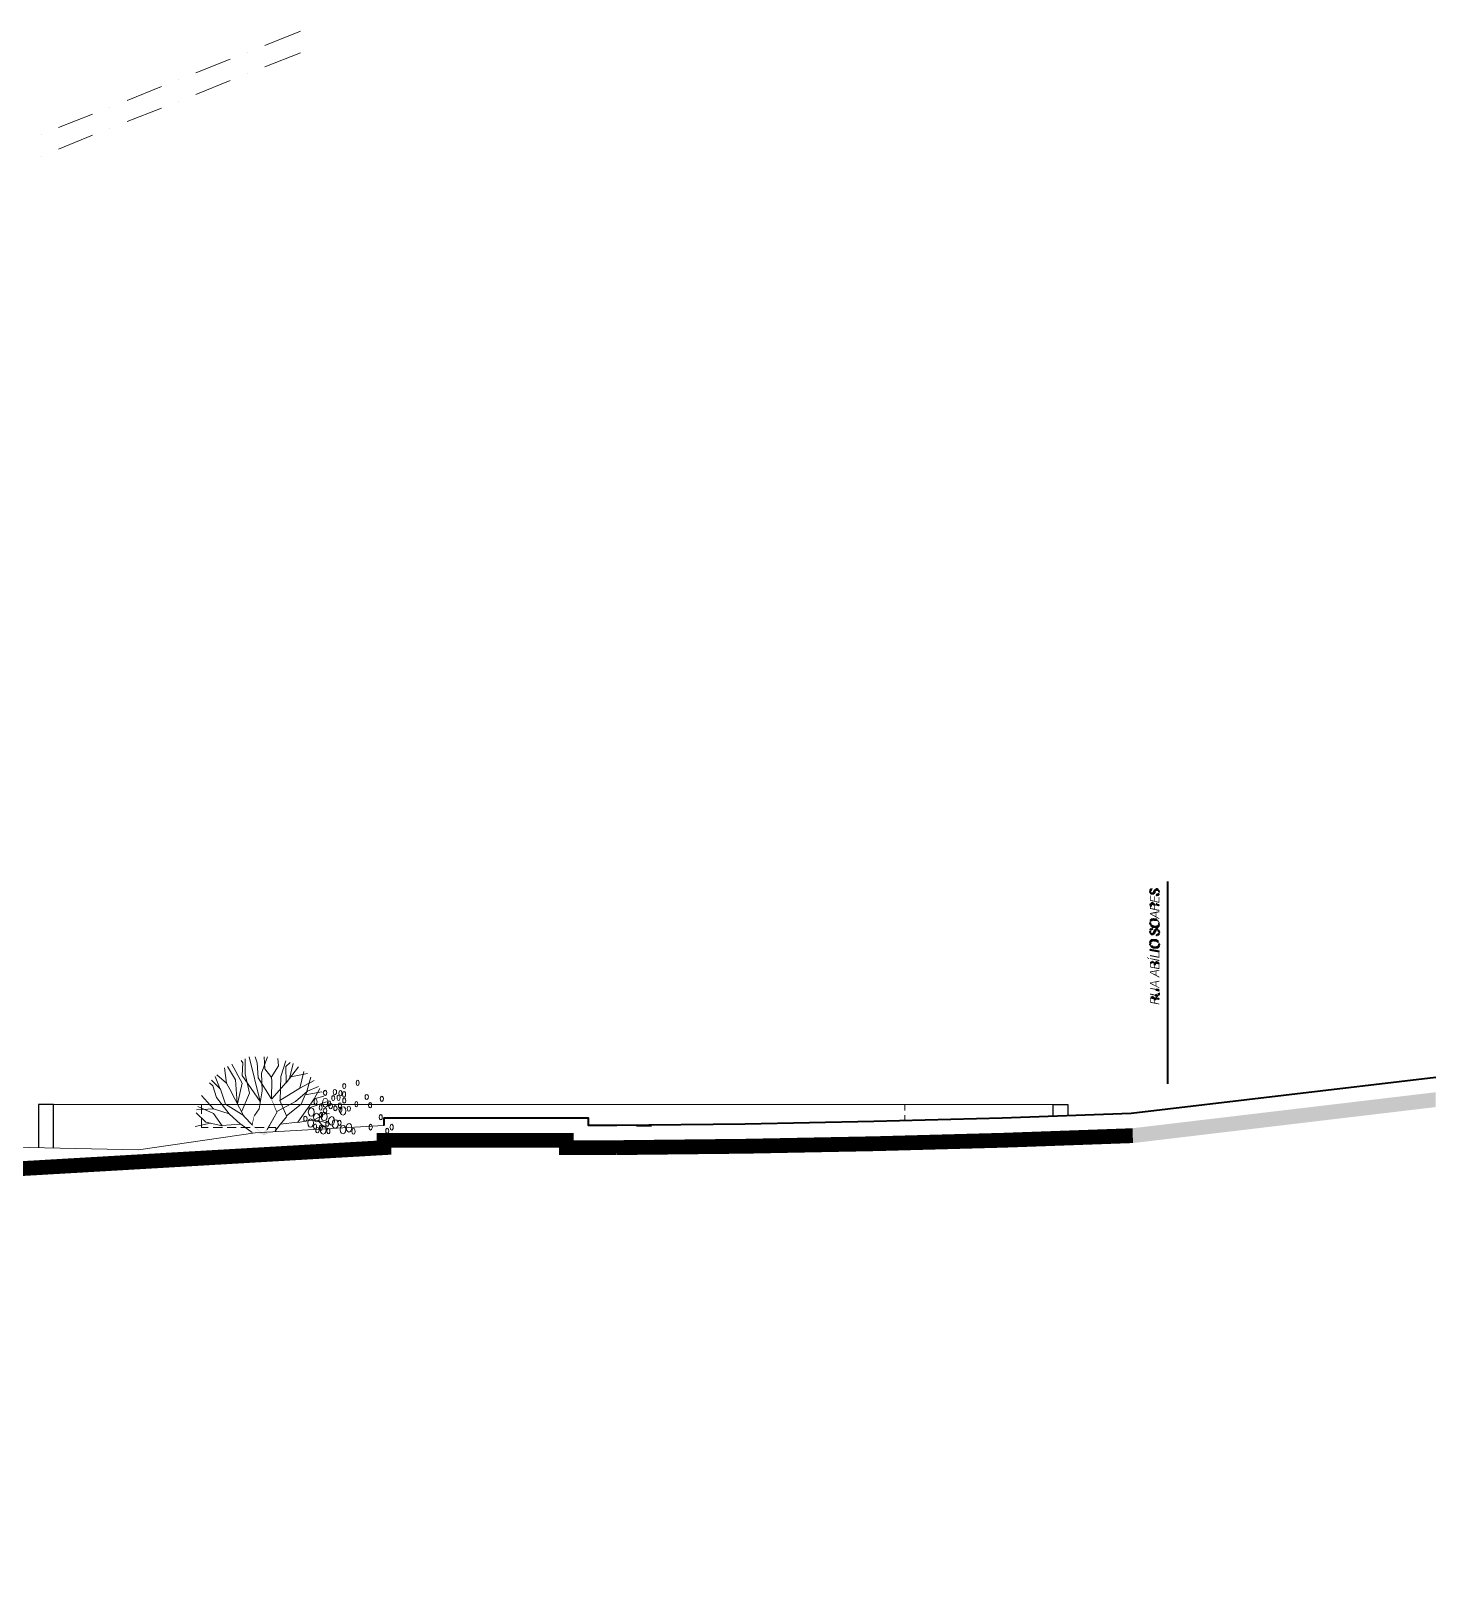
# Model space of a CAD drawing. Header units: millimetres. Extents: x 182 to 575, y -105 to 95.
# Drawn here: x 321.47 to 340.43, y 65.43 to 86.52 of the extents above; entities that cross this region are included whole.
import ezdxf

# ---------------------------------------------------------------- set-up
doc = ezdxf.new("R2010")
doc.units = ezdxf.units.MM
doc.header["$MEASUREMENT"] = 0
doc.layers.add('PDF_Geometry', color=7, linetype='Continuous')
doc.layers.add('PDF_Solid Fills', color=7, linetype='Continuous')

msp = doc.modelspace()

# ---------------------------------------------------------------- hatches: boundary and pattern name
at = {"layer": 'PDF_Solid Fills', "transparency": 33554559}
for points in [[(336.618, 74.872), (336.623, 74.873), (336.623, 74.878), (336.628, 74.878), (336.628, 74.882), (336.633, 74.887), (336.633, 74.897), (336.637, 74.901), (336.637, 74.906), (336.642, 74.911), (336.642, 74.916), (336.647, 74.916), (336.647, 74.921), (336.656, 74.921), (336.656, 74.924), (336.661, 74.925), (336.667, 74.924), (336.671, 74.921), (336.675, 74.921), (336.68, 74.916), (336.685, 74.911), (336.685, 74.906), (336.69, 74.901), (336.69, 74.882), (336.685, 74.882), (336.685, 74.873), (336.68, 74.873), (336.68, 74.868), (336.675, 74.868), (336.671, 74.863), (336.69, 74.863), (336.694, 74.868), (336.694, 74.873), (336.699, 74.882), (336.699, 74.901), (336.694, 74.906), (336.694, 74.916), (336.69, 74.921), (336.69, 74.925), (336.685, 74.925), (336.68, 74.93), (336.675, 74.93), (336.671, 74.935), (336.652, 74.935), (336.647, 74.93), (336.642, 74.93), (336.642, 74.925), (336.637, 74.925), (336.637, 74.921), (336.633, 74.921), (336.633, 74.916), (336.628, 74.916), (336.628, 74.906), (336.623, 74.901), (336.623, 74.897), (336.618, 74.892), (336.618, 74.887), (336.614, 74.882), (336.609, 74.878), (336.585, 74.878), (336.585, 74.882), (336.58, 74.882), (336.58, 74.887), (336.575, 74.892), (336.575, 74.911), (336.58, 74.916), (336.58, 74.921), (336.585, 74.925), (336.59, 74.93), (336.604, 74.93), (336.604, 74.944), (336.594, 74.944), (336.594, 74.94), (336.585, 74.94), (336.58, 74.935), (336.575, 74.93), (336.571, 74.93), (336.571, 74.921), (336.566, 74.916), (336.566, 74.887), (336.571, 74.887), (336.571, 74.878), (336.575, 74.878), (336.575, 74.873), (336.58, 74.873), (336.58, 74.868), (336.585, 74.868), (336.59, 74.863), (336.609, 74.863), (336.614, 74.868), (336.618, 74.868)], [(336.571, 74.778), (336.694, 74.749), (336.694, 74.83), (336.685, 74.83), (336.685, 74.763), (336.637, 74.772), (336.633, 74.774), (336.633, 74.835), (336.623, 74.835), (336.623, 74.778), (336.58, 74.787), (336.58, 74.844), (336.571, 74.849)], [(336.656, 74.854), (336.675, 74.854), (336.679, 74.858), (336.685, 74.859), (336.68, 74.859)], [(336.59, 74.73), (336.614, 74.73), (336.618, 74.725), (336.623, 74.721), (336.628, 74.73), (336.628, 74.735), (336.623, 74.735), (336.618, 74.74), (336.614, 74.74), (336.609, 74.744), (336.59, 74.744), (336.59, 74.74), (336.58, 74.74), (336.58, 74.735), (336.575, 74.735), (336.575, 74.725), (336.571, 74.721), (336.571, 74.668), (336.694, 74.64), (336.694, 74.654), (336.64, 74.663), (336.637, 74.664), (336.637, 74.706), (336.642, 74.706), (336.642, 74.716), (336.694, 74.716), (336.694, 74.73), (336.647, 74.73), (336.642, 74.725), (336.637, 74.725), (336.637, 74.721), (336.633, 74.716), (336.633, 74.725), (336.628, 74.73), (336.628, 74.668), (336.58, 74.678), (336.58, 74.721), (336.585, 74.725)], [(336.575, 74.473), (336.575, 74.492), (336.58, 74.497), (336.58, 74.501), (336.585, 74.506), (336.585, 74.511), (336.594, 74.511), (336.594, 74.516), (336.604, 74.516), (336.609, 74.521), (336.633, 74.521), (336.637, 74.52), (336.637, 74.516), (336.652, 74.516), (336.656, 74.511), (336.661, 74.511), (336.666, 74.506), (336.671, 74.506), (336.671, 74.501), (336.675, 74.501), (336.675, 74.497), (336.68, 74.497), (336.68, 74.492), (336.685, 74.487), (336.685, 74.478), (336.69, 74.473), (336.69, 74.459), (336.685, 74.454), (336.685, 74.444), (336.68, 74.444), (336.68, 74.44), (336.675, 74.44), (336.671, 74.435), (336.666, 74.435), (336.666, 74.43), (336.685, 74.43), (336.69, 74.435), (336.69, 74.44), (336.694, 74.444), (336.694, 74.454), (336.699, 74.454), (336.699, 74.478), (336.694, 74.482), (336.694, 74.492), (336.69, 74.497), (336.685, 74.501), (336.685, 74.506), (336.68, 74.511), (336.675, 74.511), (336.675, 74.516), (336.671, 74.516), (336.666, 74.521), (336.661, 74.521), (336.656, 74.525), (336.585, 74.525), (336.585, 74.521), (336.58, 74.521), (336.575, 74.516), (336.575, 74.511), (336.571, 74.506), (336.571, 74.501), (336.566, 74.497), (336.566, 74.468), (336.571, 74.463), (336.571, 74.454), (336.575, 74.449), (336.58, 74.444), (336.585, 74.44), (336.59, 74.435), (336.594, 74.43), (336.618, 74.43), (336.614, 74.435), (336.604, 74.435), (336.604, 74.44), (336.599, 74.44), (336.594, 74.444), (336.59, 74.449), (336.585, 74.454), (336.58, 74.459), (336.58, 74.468)], [(336.599, 74.392), (336.604, 74.392), (336.604, 74.401), (336.594, 74.401), (336.59, 74.397), (336.585, 74.397), (336.58, 74.392), (336.575, 74.392), (336.575, 74.387), (336.571, 74.387), (336.571, 74.378), (336.566, 74.373), (336.566, 74.349), (336.571, 74.344), (336.571, 74.34), (336.575, 74.335), (336.575, 74.33), (336.58, 74.33), (336.585, 74.325), (336.618, 74.325), (336.618, 74.33), (336.623, 74.33), (336.623, 74.335), (336.628, 74.335), (336.628, 74.34), (336.633, 74.344), (336.633, 74.354), (336.637, 74.359), (336.637, 74.363), (336.642, 74.368), (336.642, 74.373), (336.647, 74.373), (336.647, 74.378), (336.652, 74.378), (336.656, 74.382), (336.661, 74.382), (336.673, 74.381), (336.675, 74.378), (336.68, 74.378), (336.68, 74.373), (336.685, 74.373), (336.685, 74.363), (336.69, 74.359), (336.69, 74.344), (336.685, 74.34), (336.685, 74.335), (336.68, 74.33), (336.675, 74.325), (336.671, 74.321), (336.656, 74.321), (336.656, 74.311), (336.675, 74.311), (336.679, 74.315), (336.685, 74.316), (336.685, 74.321), (336.69, 74.321), (336.694, 74.325), (336.694, 74.33), (336.699, 74.34), (336.699, 74.359), (336.694, 74.363), (336.694, 74.373), (336.69, 74.378), (336.69, 74.382), (336.685, 74.382), (336.685, 74.387), (336.68, 74.387), (336.675, 74.392), (336.647, 74.392), (336.647, 74.387), (336.642, 74.387), (336.637, 74.382), (336.633, 74.378), (336.633, 74.373), (336.628, 74.373), (336.628, 74.363), (336.623, 74.359), (336.623, 74.354), (336.618, 74.349), (336.618, 74.344), (336.614, 74.34), (336.609, 74.335), (336.585, 74.335), (336.585, 74.34), (336.58, 74.34), (336.58, 74.344), (336.575, 74.349), (336.575, 74.373), (336.58, 74.373), (336.58, 74.378), (336.585, 74.382), (336.585, 74.387), (336.594, 74.387)], [(336.675, 74.216), (336.68, 74.216), (336.68, 74.211), (336.685, 74.211), (336.685, 74.197), (336.69, 74.192), (336.69, 74.178), (336.685, 74.178), (336.685, 74.168), (336.68, 74.163), (336.675, 74.159), (336.671, 74.159), (336.671, 74.154), (336.661, 74.154), (336.656, 74.149), (336.623, 74.149), (336.623, 74.154), (336.609, 74.154), (336.604, 74.159), (336.599, 74.159), (336.599, 74.163), (336.594, 74.163), (336.594, 74.168), (336.59, 74.168), (336.59, 74.173), (336.585, 74.173), (336.585, 74.178), (336.58, 74.178), (336.58, 74.187), (336.575, 74.192), (336.575, 74.216), (336.58, 74.216), (336.58, 74.225), (336.585, 74.225), (336.585, 74.23), (336.59, 74.23), (336.594, 74.235), (336.599, 74.235), (336.599, 74.239), (336.604, 74.24), (336.58, 74.24), (336.575, 74.235), (336.575, 74.23), (336.571, 74.23), (336.571, 74.221), (336.566, 74.216), (336.566, 74.187), (336.571, 74.182), (336.571, 74.173), (336.575, 74.173), (336.575, 74.168), (336.58, 74.168), (336.58, 74.163), (336.585, 74.159), (336.59, 74.159), (336.59, 74.154), (336.594, 74.154), (336.594, 74.149), (336.604, 74.149), (336.604, 74.144), (336.68, 74.144), (336.68, 74.149), (336.685, 74.149), (336.685, 74.154), (336.69, 74.154), (336.69, 74.159), (336.694, 74.163), (336.694, 74.173), (336.699, 74.178), (336.699, 74.197), (336.694, 74.201), (336.694, 74.211), (336.69, 74.216), (336.69, 74.221), (336.685, 74.221), (336.685, 74.225), (336.68, 74.23), (336.675, 74.235), (336.671, 74.24), (336.642, 74.24), (336.647, 74.235), (336.656, 74.235), (336.656, 74.23), (336.666, 74.23), (336.666, 74.225), (336.671, 74.225), (336.671, 74.221), (336.675, 74.221)], [(336.633, 74.249), (336.628, 74.254), (336.614, 74.254), (336.609, 74.249), (336.594, 74.249), (336.59, 74.244), (336.652, 74.249)], [(336.528, 74.021), (336.528, 74.011), (336.556, 73.987), (336.556, 73.997)], [(336.571, 74.116), (336.694, 74.092), (336.694, 74.101), (336.571, 74.13)], [(336.571, 74.044), (336.571, 74.03), (336.694, 74.006), (336.694, 74.082), (336.685, 74.082), (336.685, 74.021)], [(336.571, 74.001), (336.571, 73.992), (336.694, 73.963), (336.694, 73.978)], [(336.694, 73.563), (336.69, 73.563), (336.69, 73.568), (336.685, 73.568), (336.685, 73.573), (336.68, 73.573), (336.68, 73.578), (336.671, 73.578), (336.671, 73.582), (336.661, 73.582), (336.656, 73.587), (336.647, 73.587), (336.571, 73.601), (336.571, 73.592), (336.652, 73.573), (336.661, 73.573), (336.666, 73.568), (336.671, 73.568), (336.675, 73.563), (336.68, 73.563), (336.694, 73.559)], [(336.69, 73.506), (336.694, 73.511), (336.694, 73.516), (336.699, 73.525), (336.699, 73.54), (336.69, 73.544), (336.69, 73.53), (336.685, 73.525), (336.685, 73.516), (336.68, 73.516), (336.68, 73.511), (336.675, 73.511), (336.671, 73.506), (336.647, 73.506), (336.571, 73.525), (336.571, 73.511), (336.642, 73.497), (336.68, 73.497), (336.685, 73.501)], [(324.78, 71.911), (324.79, 71.916), (324.709, 72.106), (324.704, 72.106)], [(324.642, 71.687), (324.656, 71.682), (324.794, 71.93), (324.785, 71.935)], [(324.442, 71.749), (324.452, 71.744), (324.48, 71.878), (324.475, 71.882)], [(324.647, 71.692), (324.59, 71.644), (324.611, 71.627), (324.604, 71.625), (324.59, 71.636), (324.59, 71.64), (324.585, 71.64), (324.452, 71.749), (324.447, 71.744), (324.574, 71.641), (324.447, 71.649), (324.586, 71.631), (324.596, 71.622), (324.59, 71.621), (324.594, 71.611), (324.761, 71.668), (324.761, 71.673), (324.616, 71.629), (324.656, 71.678)]]:
    msp.add_hatch(color=256, dxfattribs=at).paths.add_polyline_path(points)
h = msp.add_hatch(color=256, dxfattribs=at)
h.paths.add_polyline_path([(336.571, 74.611), (336.571, 74.597), (336.694, 74.53), (336.694, 74.54), (336.656, 74.563), (336.656, 74.616), (336.694, 74.621), (336.694, 74.635)])
h.paths.add_polyline_path([(336.58, 74.601), (336.647, 74.611), (336.647, 74.568)], flags=0)
h = msp.add_hatch(color=256, dxfattribs=at)
h.paths.add_polyline_path([(336.623, 73.944), (336.575, 73.944), (336.575, 73.94), (336.571, 73.935), (336.571, 73.878), (336.694, 73.854), (336.694, 73.925), (336.69, 73.925), (336.69, 73.935), (336.685, 73.935), (336.685, 73.94), (336.68, 73.94), (336.68, 73.944), (336.675, 73.944), (336.671, 73.949), (336.647, 73.949), (336.642, 73.944), (336.637, 73.944), (336.637, 73.94), (336.633, 73.94), (336.633, 73.935), (336.628, 73.93), (336.628, 73.94), (336.623, 73.94)])
h.paths.add_polyline_path([(336.633, 73.878), (336.633, 73.921), (336.637, 73.921), (336.637, 73.93), (336.642, 73.93), (336.642, 73.935), (336.652, 73.935), (336.652, 73.94), (336.661, 73.94), (336.666, 73.935), (336.675, 73.935), (336.675, 73.93), (336.68, 73.93), (336.68, 73.921), (336.685, 73.921), (336.685, 73.868)], flags=0)
h.paths.add_polyline_path([(336.585, 73.935), (336.59, 73.94), (336.614, 73.94), (336.618, 73.935), (336.623, 73.93), (336.623, 73.878), (336.58, 73.887), (336.58, 73.93)], flags=0)
h = msp.add_hatch(color=256, dxfattribs=at)
h.paths.add_polyline_path([(336.571, 73.821), (336.571, 73.806), (336.694, 73.74), (336.694, 73.754), (336.656, 73.773), (336.656, 73.825), (336.694, 73.835), (336.694, 73.844)])
h.paths.add_polyline_path([(336.647, 73.825), (336.647, 73.778), (336.58, 73.811)], flags=0)
h = msp.add_hatch(color=256, dxfattribs=at)
h.paths.add_polyline_path([(336.571, 73.673), (336.571, 73.659), (336.694, 73.597), (336.694, 73.606), (336.656, 73.625), (336.656, 73.678), (336.694, 73.687), (336.694, 73.697)])
h.paths.add_polyline_path([(336.58, 73.668), (336.647, 73.678), (336.647, 73.63)], flags=0)
h = msp.add_hatch(color=256, dxfattribs=at)
h.paths.add_polyline_path([(336.694, 73.463), (336.642, 73.463), (336.694, 73.454)])
h.paths.add_polyline_path([(336.575, 73.468), (336.575, 73.459), (336.571, 73.459), (336.571, 73.449), (336.58, 73.44), (336.58, 73.454), (336.585, 73.459), (336.59, 73.463), (336.594, 73.468), (336.604, 73.468), (336.61, 73.467), (336.614, 73.463), (336.618, 73.463), (336.618, 73.459), (336.623, 73.459), (336.623, 73.454), (336.628, 73.449), (336.628, 73.401), (336.58, 73.411), (336.571, 73.401), (336.694, 73.378), (336.694, 73.387), (336.637, 73.401), (336.637, 73.44), (336.642, 73.444), (336.642, 73.449), (336.647, 73.449), (336.647, 73.454), (336.633, 73.454), (336.633, 73.463), (336.628, 73.463), (336.628, 73.468), (336.623, 73.468), (336.623, 73.473), (336.618, 73.473), (336.618, 73.478), (336.59, 73.478), (336.585, 73.473), (336.58, 73.473)])
at = {"layer": 'PDF_Solid Fills', "true_color": 0xdddddd, "transparency": 33554559}
msp.add_hatch(color=254, dxfattribs=at).paths.add_polyline_path([(340.428, 71.992), (340.428, 72.192), (336.333, 71.706), (336.342, 71.506)])

# ---------------------------------------------------------------- linework, layer by layer
at = {"layer": 'PDF_Geometry', "lineweight": 20}
for points in [[(324.618, 86.325), (325.099, 86.516)], [(324.385, 86.235), (324.385, 86.235)], [(324.618, 86.035), (325.099, 86.225)], [(323.69, 85.954), (324.152, 86.14)], [(323.456, 85.863), (323.456, 85.863)], [(323.69, 85.663), (324.152, 85.849)], [(324.385, 85.944), (324.385, 85.944)], [(322.761, 85.582), (323.223, 85.768)], [(321.833, 85.216), (322.294, 85.397)], [(322.528, 85.492), (322.528, 85.492)], [(322.761, 85.297), (323.223, 85.478)], [(323.456, 85.573), (323.456, 85.573)], [(322.528, 85.201), (322.528, 85.201)], [(321.599, 85.121), (321.599, 85.121)], [(321.833, 84.925), (322.294, 85.111)], [(321.599, 84.83), (321.599, 84.83)], [(323.766, 71.901), (323.766, 72.025), (321.766, 72.025)], [(335.261, 72.025), (333.261, 72.025), (323.766, 72.025)], [(333.261, 71.944), (333.261, 72.025)], [(323.856, 71.716), (323.766, 71.716), (323.766, 71.84)], [(324.047, 71.716), (323.923, 71.716)], [(324.233, 71.716), (324.109, 71.716)], [(324.423, 71.716), (324.294, 71.716)], [(324.609, 71.716), (324.485, 71.716)], [(324.766, 71.659), (324.766, 71.716), (324.671, 71.716)], [(333.261, 71.806), (333.261, 71.882)]]:
    msp.add_lwpolyline(points, dxfattribs=at)
at = {"layer": 'PDF_Geometry', "lineweight": 40}
for points in [[(336.566, 74.901), (336.575, 74.897), (336.566, 74.901)], [(336.575, 74.897), (336.566, 74.897), (336.575, 74.897)], [(336.58, 74.887), (336.571, 74.887), (336.58, 74.887)], [(336.609, 74.878), (336.628, 74.878), (336.609, 74.878)], [(336.614, 74.882), (336.628, 74.882), (336.614, 74.882)], [(336.628, 74.882), (336.614, 74.882), (336.628, 74.882)], [(336.623, 74.897), (336.633, 74.897), (336.623, 74.897)], [(336.642, 74.911), (336.628, 74.911), (336.642, 74.911)], [(336.685, 74.859), (336.656, 74.854), (336.685, 74.859)], [(336.661, 74.854), (336.656, 74.854), (336.661, 74.854)], [(336.666, 74.854), (336.656, 74.854), (336.666, 74.854)], [(336.675, 74.868), (336.69, 74.863), (336.675, 74.868)], [(336.68, 74.868), (336.69, 74.863), (336.68, 74.868)], [(336.699, 74.901), (336.69, 74.901), (336.699, 74.901)], [(336.575, 74.735), (336.58, 74.706), (336.575, 74.735)], [(336.575, 74.73), (336.58, 74.706), (336.575, 74.73)], [(336.661, 74.73), (336.656, 74.73), (336.661, 74.73)], [(336.575, 74.516), (336.599, 74.516), (336.575, 74.516)], [(336.599, 74.516), (336.575, 74.516), (336.599, 74.516)], [(336.585, 74.44), (336.599, 74.44), (336.585, 74.44)], [(336.599, 74.44), (336.585, 74.44), (336.599, 74.44)], [(336.614, 74.435), (336.594, 74.43), (336.614, 74.435)], [(336.623, 74.43), (336.594, 74.43), (336.623, 74.43)], [(336.594, 74.43), (336.618, 74.43), (336.594, 74.43)], [(336.666, 74.521), (336.623, 74.521), (336.666, 74.521)], [(336.685, 74.43), (336.666, 74.43), (336.685, 74.43)], [(336.69, 74.435), (336.671, 74.435), (336.69, 74.435)], [(336.675, 74.44), (336.69, 74.435), (336.675, 74.44)], [(336.694, 74.444), (336.68, 74.444), (336.694, 74.444)], [(336.685, 74.454), (336.694, 74.454), (336.685, 74.454)], [(336.699, 74.468), (336.69, 74.468), (336.699, 74.468)], [(336.58, 74.344), (336.571, 74.344), (336.58, 74.344)], [(336.571, 74.225), (336.575, 74.201), (336.571, 74.225)], [(336.594, 74.235), (336.575, 74.235), (336.594, 74.235)], [(336.575, 74.235), (336.599, 74.235), (336.575, 74.235)], [(336.594, 74.401), (336.604, 74.392), (336.594, 74.401)], [(336.609, 74.335), (336.628, 74.335), (336.609, 74.335)], [(336.614, 74.34), (336.628, 74.34), (336.614, 74.34)], [(336.628, 74.34), (336.614, 74.34), (336.628, 74.34)], [(336.666, 74.24), (336.623, 74.24), (336.666, 74.24)], [(336.628, 74.368), (336.642, 74.368), (336.628, 74.368)], [(336.642, 74.368), (336.628, 74.368), (336.642, 74.368)], [(336.656, 74.382), (336.637, 74.382), (336.656, 74.382)], [(336.661, 74.311), (336.656, 74.311), (336.661, 74.311)], [(336.666, 74.311), (336.656, 74.311), (336.666, 74.311)], [(336.675, 74.325), (336.69, 74.321), (336.675, 74.325)], [(336.694, 74.373), (336.68, 74.373), (336.694, 74.373)], [(336.685, 74.368), (336.694, 74.368), (336.685, 74.368)], [(336.685, 74.335), (336.69, 74.321), (336.685, 74.335)], [(336.699, 74.359), (336.69, 74.359), (336.699, 74.359)], [(336.69, 74.354), (336.699, 74.354), (336.69, 74.354)], [(336.604, 74.159), (336.585, 74.159), (336.604, 74.159)], [(336.585, 74.159), (336.599, 74.159), (336.585, 74.159)], [(336.614, 74.154), (336.594, 74.154), (336.614, 74.154)], [(336.666, 74.154), (336.685, 74.154), (336.666, 74.154)], [(336.68, 74.163), (336.694, 74.163), (336.68, 74.163)], [(336.699, 74.187), (336.69, 74.187), (336.699, 74.187)], [(336.633, 73.906), (336.633, 73.94), (336.633, 73.906)], [(336.685, 73.94), (336.633, 73.94), (336.685, 73.94)], [(336.661, 73.582), (336.652, 73.573), (336.661, 73.582)], [(336.661, 73.506), (336.642, 73.497), (336.661, 73.506)], [(336.661, 73.463), (336.656, 73.463), (336.661, 73.463)], [(336.69, 73.53), (336.69, 73.506), (336.69, 73.53)]]:
    msp.add_lwpolyline(points, close=True, dxfattribs=at)
for points in [[(336.594, 74.93), (336.575, 74.93), (336.594, 74.93)], [(336.585, 74.925), (336.575, 74.93), (336.585, 74.925)], [(336.58, 74.921), (336.575, 74.93), (336.58, 74.921)], [(336.575, 74.911), (336.575, 74.93), (336.575, 74.911)], [(336.623, 74.873), (336.58, 74.873), (336.623, 74.873)], [(336.618, 74.887), (336.633, 74.887), (336.618, 74.887)], [(336.637, 74.901), (336.623, 74.901), (336.637, 74.901)], [(336.647, 74.921), (336.633, 74.921), (336.647, 74.921)], [(336.685, 74.925), (336.642, 74.925), (336.685, 74.925)], [(336.671, 74.935), (336.652, 74.935), (336.671, 74.935)], [(336.652, 74.935), (336.671, 74.935), (336.652, 74.935)], [(336.678, 74.863), (336.673, 74.863), (336.656, 74.859)], [(336.69, 74.863), (336.671, 74.863), (336.69, 74.863)], [(336.671, 74.863), (336.69, 74.863), (336.671, 74.863)], [(336.685, 74.906), (336.694, 74.906), (336.685, 74.906)], [(336.809, 72.306), (336.809, 75.035)], [(336.571, 74.706), (336.58, 74.706), (336.571, 74.706)], [(336.618, 74.74), (336.585, 74.74), (336.618, 74.74)], [(336.609, 74.744), (336.59, 74.744), (336.609, 74.744)], [(336.599, 74.73), (336.623, 74.735), (336.599, 74.73)], [(336.618, 74.725), (336.628, 74.73), (336.618, 74.725)], [(336.623, 74.721), (336.623, 74.721), (336.625, 74.716)], [(336.652, 74.73), (336.661, 74.73), (336.652, 74.73)], [(336.683, 74.716), (336.687, 74.716), (336.664, 74.716)], [(336.566, 74.473), (336.575, 74.473), (336.566, 74.473)], [(336.575, 74.473), (336.566, 74.473), (336.575, 74.473)], [(336.58, 74.463), (336.571, 74.463), (336.58, 74.463)], [(336.571, 74.459), (336.58, 74.459), (336.571, 74.459)], [(336.59, 74.511), (336.575, 74.516), (336.59, 74.511)], [(336.585, 74.506), (336.575, 74.516), (336.585, 74.506)], [(336.656, 74.525), (336.585, 74.525), (336.656, 74.525)], [(336.59, 74.435), (336.609, 74.435), (336.59, 74.435)], [(336.604, 74.425), (336.68, 74.425), (336.604, 74.425)], [(336.675, 74.425), (336.609, 74.425), (336.675, 74.425)], [(336.621, 74.53), (336.618, 74.53), (336.618, 74.53), (336.618, 74.53), (336.623, 74.53), (336.618, 74.53), (336.621, 74.525), (336.621, 74.525)], [(336.618, 74.43), (336.64, 74.43), (336.642, 74.425), (336.642, 74.425), (336.673, 74.423)], [(336.642, 74.421), (336.64, 74.421), (336.644, 74.421), (336.644, 74.421), (336.642, 74.416), (336.642, 74.416), (336.642, 74.416)], [(336.656, 74.43), (336.685, 74.43), (336.656, 74.43)], [(336.575, 74.359), (336.566, 74.359), (336.575, 74.359)], [(336.566, 74.359), (336.575, 74.359), (336.566, 74.359)], [(336.566, 74.349), (336.575, 74.349), (336.566, 74.349)], [(336.594, 74.387), (336.575, 74.392), (336.594, 74.387)], [(336.58, 74.378), (336.575, 74.392), (336.58, 74.378)], [(336.59, 74.23), (336.575, 74.235), (336.59, 74.23)], [(336.614, 74.325), (336.585, 74.325), (336.614, 74.325)], [(336.585, 74.325), (336.614, 74.325), (336.585, 74.325)], [(336.585, 74.244), (336.656, 74.244), (336.585, 74.244)], [(336.656, 74.244), (336.585, 74.244), (336.656, 74.244)], [(336.597, 74.321), (336.599, 74.321), (336.602, 74.325), (336.602, 74.325), (336.602, 74.325)], [(336.618, 74.344), (336.633, 74.344), (336.618, 74.344)], [(336.637, 74.359), (336.623, 74.359), (336.637, 74.359)], [(336.623, 74.359), (336.637, 74.359), (336.623, 74.359)], [(336.664, 74.242), (336.623, 74.244), (336.623, 74.244), (336.652, 74.247)], [(336.647, 74.378), (336.633, 74.378), (336.647, 74.378)], [(336.671, 74.392), (336.652, 74.392), (336.671, 74.392)], [(336.652, 74.392), (336.671, 74.392), (336.652, 74.392)], [(336.68, 74.23), (336.661, 74.23), (336.68, 74.23)], [(336.685, 74.225), (336.666, 74.225), (336.685, 74.225)], [(336.69, 74.321), (336.671, 74.321), (336.69, 74.321)], [(336.671, 74.321), (336.69, 74.321), (336.671, 74.321)], [(336.68, 74.33), (336.69, 74.321), (336.68, 74.33)], [(336.58, 74.187), (336.566, 74.187), (336.58, 74.187)], [(336.694, 74.092), (336.571, 74.116), (336.694, 74.092)], [(336.675, 74.144), (336.609, 74.144), (336.675, 74.144)], [(336.642, 74.144), (336.642, 74.142), (336.642, 74.14), (336.642, 74.14), (336.642, 74.14), (336.642, 74.14), (336.642, 74.14)], [(336.656, 74.149), (336.685, 74.149), (336.656, 74.149)], [(336.69, 74.159), (336.675, 74.159), (336.69, 74.159)], [(336.675, 74.159), (336.69, 74.159), (336.675, 74.159)], [(336.69, 74.187), (336.699, 74.187), (336.69, 74.187)], [(336.699, 74.178), (336.69, 74.178), (336.699, 74.178)], [(336.594, 73.94), (336.58, 73.944), (336.594, 73.94)], [(336.602, 73.954), (336.599, 73.954), (336.599, 73.954), (336.602, 73.949), (336.602, 73.949), (336.621, 73.947)], [(336.637, 73.925), (336.633, 73.94), (336.637, 73.925)], [(336.652, 73.949), (336.666, 73.949), (336.652, 73.949)], [(336.666, 73.949), (336.652, 73.949), (336.666, 73.949)], [(336.656, 73.94), (336.685, 73.94), (336.656, 73.94)], [(336.666, 73.935), (336.685, 73.94), (336.666, 73.935)], [(336.68, 73.925), (336.685, 73.94), (336.68, 73.925)], [(336.652, 73.573), (336.68, 73.573), (336.652, 73.573)], [(336.685, 73.573), (336.661, 73.573), (336.685, 73.573)], [(336.661, 73.573), (336.685, 73.573), (336.661, 73.573)], [(336.58, 73.473), (336.623, 73.473), (336.58, 73.473)], [(336.602, 73.478), (336.599, 73.478), (336.599, 73.478)], [(336.599, 73.468), (336.623, 73.468), (336.599, 73.468)], [(336.637, 73.456), (336.666, 73.456), (336.642, 73.461)], [(336.642, 73.444), (336.637, 73.454), (336.642, 73.444)], [(336.637, 73.435), (336.637, 73.454), (336.637, 73.435)], [(336.649, 73.497), (336.664, 73.494), (336.661, 73.492), (336.661, 73.492)], [(336.652, 73.463), (336.661, 73.463), (336.652, 73.463)], [(336.656, 73.492), (336.671, 73.492), (336.656, 73.492)], [(336.683, 73.454), (336.687, 73.454), (336.664, 73.454)], [(336.671, 73.568), (336.69, 73.568), (336.671, 73.568)], [(340.428, 72.392), (336.314, 71.906), (334.575, 71.844), (332.842, 71.797), (331.104, 71.763), (329.371, 71.744), (328.99, 71.744), (328.99, 71.844), (326.228, 71.844), (326.228, 71.744)], [(329.637, 71.744), (329.842, 71.744)]]:
    msp.add_lwpolyline(points, dxfattribs=at)
for points in [[(336.575, 73.444, 0, 0, 0), (336.575, 73.44, 0.00952, 0.00952, 0), (336.575, 73.406, 0, 0, 0)], [(336.68, 73.561, 0, 0, 0), (336.69, 73.556, 0.0143, 0.0143, 0), (336.69, 73.551, 0, 0, 0), (336.692, 73.549, 0, 0, 0), (336.692, 73.544, 0, 0, 0), (336.699, 73.542, 0, 0, 0)]]:
    msp.add_lwpolyline(points, format="xyseb", dxfattribs=at)
at = {"layer": 'PDF_Geometry', "lineweight": 13}
for points in [[(324.104, 72.316), (324.075, 72.521)], [(324.247, 72.044), (324.223, 72.359), (324.114, 72.54)], [(324.252, 72.035), (324.314, 72.316), (324.175, 72.573)], [(324.409, 72.668), (324.556, 72.068), (324.314, 72.416), (324.323, 72.587), (324.299, 72.621)], [(324.309, 71.935), (324.414, 72.178), (324.356, 72.44), (324.356, 72.644)], [(324.704, 72.106), (324.528, 72.387), (324.518, 72.587), (324.49, 72.668)], [(324.585, 72.211), (324.575, 72.449), (324.656, 72.668)], [(324.699, 72.406), (324.618, 72.506), (324.609, 72.668)], [(324.704, 72.392), (324.804, 72.549), (324.794, 72.649)], [(324.714, 72.101), (324.909, 72.325), (324.904, 72.54), (324.961, 72.592)], [(324.828, 72.082), (324.837, 72.406), (324.904, 72.616)], [(324.909, 72.321), (325.075, 72.535)], [(324.952, 72.378), (325.004, 72.578)], [(324.137, 71.901), (323.966, 72.121), (323.918, 72.278), (323.871, 72.321)], [(324.342, 71.873), (324.09, 72.03), (324.023, 72.235), (323.899, 72.354)], [(324.018, 72.235), (323.947, 72.406)], [(324.171, 72.192), (324.104, 72.316), (323.971, 72.425)], [(325.147, 72.473), (325.09, 72.249), (324.823, 72.082), (324.914, 71.873), (325.109, 72.03), (325.166, 72.159), (325.39, 72.197)], [(324.971, 72.401), (325.194, 72.444)], [(325.09, 72.249), (325.285, 72.349)], [(325.175, 72.159), (325.242, 72.397)], [(323.928, 71.968), (323.766, 72.149)], [(324.79, 71.935), (325.033, 72.068), (325.194, 72.206), (325.342, 72.268)], [(325.199, 71.978), (325.285, 72.101), (325.418, 72.14)], [(325.285, 72.101), (325.361, 72.244)], [(323.714, 72.001), (323.928, 71.906), (324.042, 71.74), (323.823, 71.787), (323.694, 71.916)], [(324.29, 71.763), (324.137, 71.901), (323.928, 71.968), (323.699, 71.954)], [(324.828, 71.759), (325.066, 71.787), (325.194, 71.973), (325.452, 72.063)], [(325.066, 71.782), (325.285, 71.821), (325.442, 71.906), (325.494, 71.901)], [(326.228, 71.744), (324.49, 71.644), (322.914, 71.416), (320.166, 71.473), (318.428, 71.197), (317.528, 71.287), (316.328, 71.144)], [(323.885, 71.773), (323.68, 71.73)], [(325.285, 71.821), (325.499, 71.768)], [(325.333, 71.811), (325.418, 71.725), (325.494, 71.697)]]:
    msp.add_lwpolyline(points, dxfattribs=at)
at = {"layer": 'PDF_Geometry', "lineweight": 0}
for points in [[(324.709, 72.106), (324.714, 72.354), (324.704, 72.401)], [(324.452, 71.749), (324.337, 71.868), (324.161, 72.206)], [(324.48, 71.878), (324.542, 71.968), (324.585, 72.211)], [(324.447, 71.649), (324.294, 71.759), (324.033, 71.744)], [(324.761, 71.668), (324.823, 71.754), (324.918, 71.863)]]:
    msp.add_lwpolyline(points, dxfattribs=at)
at = {"layer": 'PDF_Geometry', "lineweight": 13}
for points in [[(325.714, 72.278), (325.709, 72.297), (325.699, 72.306), (325.69, 72.311), (325.68, 72.306), (325.671, 72.297), (325.671, 72.278), (325.671, 72.259), (325.68, 72.244), (325.69, 72.24), (325.699, 72.244), (325.709, 72.259)], [(325.894, 72.316), (325.89, 72.335), (325.885, 72.349), (325.871, 72.354), (325.861, 72.349), (325.856, 72.335), (325.852, 72.316), (325.856, 72.301), (325.861, 72.287), (325.871, 72.282), (325.885, 72.287), (325.89, 72.301)], [(325.328, 72.063), (325.323, 72.082), (325.314, 72.097), (325.304, 72.101), (325.294, 72.097), (325.285, 72.082), (325.285, 72.063), (325.285, 72.044), (325.294, 72.03), (325.304, 72.025), (325.314, 72.03), (325.323, 72.044)], [(325.475, 72.049), (325.471, 72.078), (325.456, 72.101), (325.437, 72.106), (325.418, 72.101), (325.404, 72.078), (325.399, 72.049), (325.404, 72.021), (325.418, 72.001), (325.437, 71.992), (325.456, 72.001), (325.471, 72.021)], [(325.456, 72.187), (325.452, 72.201), (325.442, 72.216), (325.433, 72.221), (325.423, 72.216), (325.414, 72.201), (325.409, 72.187), (325.414, 72.168), (325.423, 72.154), (325.433, 72.149), (325.442, 72.154), (325.452, 72.168)], [(325.566, 72.111), (325.561, 72.13), (325.552, 72.144), (325.542, 72.149), (325.533, 72.144), (325.523, 72.13), (325.523, 72.111), (325.523, 72.097), (325.533, 72.082), (325.542, 72.078), (325.552, 72.082), (325.561, 72.097)], [(325.585, 72.197), (325.585, 72.216), (325.575, 72.225), (325.566, 72.23), (325.552, 72.225), (325.547, 72.216), (325.542, 72.197), (325.547, 72.178), (325.552, 72.163), (325.566, 72.159), (325.575, 72.163), (325.585, 72.178)], [(325.637, 72.121), (325.633, 72.14), (325.628, 72.149), (325.614, 72.154), (325.604, 72.149), (325.594, 72.14), (325.594, 72.121), (325.594, 72.101), (325.604, 72.087), (325.614, 72.082), (325.628, 72.087), (325.633, 72.101)], [(325.661, 72.178), (325.661, 72.197), (325.652, 72.211), (325.642, 72.216), (325.628, 72.211), (325.623, 72.197), (325.618, 72.178), (325.623, 72.159), (325.628, 72.149), (325.642, 72.144), (325.652, 72.149), (325.661, 72.159)], [(325.709, 72.163), (325.709, 72.182), (325.699, 72.197), (325.69, 72.201), (325.675, 72.197), (325.671, 72.182), (325.666, 72.163), (325.671, 72.144), (325.675, 72.13), (325.69, 72.125), (325.699, 72.13), (325.709, 72.144)], [(325.714, 72.078), (325.709, 72.097), (325.699, 72.111), (325.69, 72.116), (325.68, 72.111), (325.671, 72.097), (325.671, 72.078), (325.671, 72.059), (325.68, 72.049), (325.69, 72.044), (325.699, 72.049), (325.709, 72.059)], [(326.018, 72.13), (326.014, 72.149), (326.004, 72.159), (325.994, 72.163), (325.985, 72.159), (325.975, 72.149), (325.975, 72.13), (325.975, 72.111), (325.985, 72.097), (325.994, 72.092), (326.004, 72.097), (326.014, 72.111)], [(326.223, 72.106), (326.218, 72.121), (326.209, 72.135), (326.199, 72.14), (326.19, 72.135), (326.18, 72.121), (326.175, 72.106), (326.18, 72.087), (326.19, 72.073), (326.199, 72.068), (326.209, 72.073), (326.218, 72.087)], [(325.285, 71.925), (325.28, 71.954), (325.266, 71.973), (325.247, 71.982), (325.228, 71.973), (325.214, 71.954), (325.204, 71.925), (325.214, 71.897), (325.228, 71.873), (325.247, 71.868), (325.266, 71.873), (325.28, 71.897)], [(325.356, 71.854), (325.352, 71.882), (325.337, 71.901), (325.318, 71.911), (325.299, 71.901), (325.285, 71.882), (325.275, 71.854), (325.285, 71.821), (325.299, 71.801), (325.318, 71.792), (325.337, 71.801), (325.352, 71.821)], [(325.394, 71.982), (325.39, 72.001), (325.385, 72.016), (325.375, 72.021), (325.361, 72.016), (325.356, 72.001), (325.352, 71.982), (325.356, 71.968), (325.361, 71.954), (325.375, 71.949), (325.385, 71.954), (325.39, 71.968)], [(325.399, 71.882), (325.399, 71.901), (325.39, 71.916), (325.38, 71.921), (325.371, 71.916), (325.361, 71.901), (325.356, 71.882), (325.361, 71.868), (325.371, 71.854), (325.38, 71.849), (325.39, 71.854), (325.399, 71.868)], [(325.461, 71.863), (325.456, 71.892), (325.442, 71.916), (325.418, 71.921), (325.399, 71.916), (325.385, 71.892), (325.38, 71.863), (325.385, 71.835), (325.399, 71.816), (325.418, 71.806), (325.442, 71.816), (325.456, 71.835)], [(325.456, 71.944), (325.452, 71.963), (325.442, 71.978), (325.433, 71.982), (325.423, 71.978), (325.414, 71.963), (325.409, 71.944), (325.414, 71.925), (325.423, 71.911), (325.433, 71.906), (325.442, 71.911), (325.452, 71.925)], [(325.509, 72.04), (325.504, 72.059), (325.499, 72.073), (325.485, 72.078), (325.475, 72.073), (325.466, 72.059), (325.466, 72.04), (325.466, 72.021), (325.475, 72.011), (325.485, 72.006), (325.499, 72.011), (325.504, 72.021)], [(325.533, 72.001), (325.528, 72.021), (325.518, 72.035), (325.509, 72.04), (325.499, 72.035), (325.49, 72.021), (325.485, 72.001), (325.49, 71.987), (325.499, 71.973), (325.509, 71.968), (325.518, 71.973), (325.528, 71.987)], [(325.594, 71.973), (325.59, 71.992), (325.58, 72.006), (325.571, 72.011), (325.561, 72.006), (325.552, 71.992), (325.552, 71.973), (325.552, 71.959), (325.561, 71.944), (325.571, 71.94), (325.58, 71.944), (325.59, 71.959)], [(325.656, 72.011), (325.652, 72.03), (325.647, 72.044), (325.633, 72.049), (325.623, 72.044), (325.614, 72.03), (325.614, 72.011), (325.614, 71.997), (325.623, 71.982), (325.633, 71.978), (325.647, 71.982), (325.652, 71.997)], [(325.661, 71.959), (325.661, 71.973), (325.652, 71.987), (325.642, 71.992), (325.628, 71.987), (325.623, 71.973), (325.618, 71.959), (325.623, 71.94), (325.628, 71.925), (325.642, 71.921), (325.652, 71.925), (325.661, 71.94)], [(325.714, 71.94), (325.709, 71.968), (325.694, 71.992), (325.675, 71.997), (325.656, 71.992), (325.642, 71.968), (325.633, 71.94), (325.642, 71.911), (325.656, 71.892), (325.675, 71.882), (325.694, 71.892), (325.709, 71.911)], [(325.775, 71.973), (325.771, 71.992), (325.766, 72.001), (325.752, 72.006), (325.742, 72.001), (325.737, 71.992), (325.733, 71.973), (325.737, 71.954), (325.742, 71.94), (325.752, 71.935), (325.766, 71.94), (325.771, 71.954)], [(325.875, 72.03), (325.871, 72.049), (325.866, 72.063), (325.852, 72.068), (325.842, 72.063), (325.837, 72.049), (325.833, 72.03), (325.837, 72.016), (325.842, 72.001), (325.852, 71.997), (325.866, 72.001), (325.871, 72.016)], [(326.061, 72.016), (326.061, 72.035), (326.052, 72.049), (326.042, 72.054), (326.033, 72.049), (326.023, 72.035), (326.018, 72.016), (326.023, 71.997), (326.033, 71.987), (326.042, 71.982), (326.052, 71.987), (326.061, 71.997)], [(326.204, 71.854), (326.204, 71.873), (326.194, 71.887), (326.185, 71.892), (326.175, 71.887), (326.166, 71.873), (326.161, 71.854), (326.166, 71.835), (326.175, 71.825), (326.185, 71.821), (326.194, 71.825), (326.204, 71.835)], [(325.19, 71.835), (325.185, 71.854), (325.175, 71.863), (325.166, 71.868), (325.156, 71.863), (325.147, 71.854), (325.147, 71.835), (325.147, 71.816), (325.156, 71.801), (325.166, 71.797), (325.175, 71.801), (325.185, 71.816)], [(325.275, 71.778), (325.271, 71.806), (325.256, 71.825), (325.237, 71.835), (325.218, 71.825), (325.204, 71.806), (325.199, 71.778), (325.204, 71.749), (325.218, 71.725), (325.237, 71.721), (325.256, 71.725), (325.271, 71.749)], [(325.318, 71.725), (325.318, 71.744), (325.309, 71.759), (325.299, 71.763), (325.29, 71.759), (325.28, 71.744), (325.275, 71.725), (325.28, 71.711), (325.29, 71.697), (325.299, 71.692), (325.309, 71.697), (325.318, 71.711)], [(325.352, 71.682), (325.347, 71.697), (325.342, 71.711), (325.328, 71.716), (325.318, 71.711), (325.309, 71.697), (325.309, 71.682), (325.309, 71.663), (325.318, 71.649), (325.328, 71.644), (325.342, 71.649), (325.347, 71.663)], [(325.399, 71.716), (325.394, 71.735), (325.39, 71.744), (325.375, 71.749), (325.366, 71.744), (325.356, 71.735), (325.356, 71.716), (325.356, 71.697), (325.366, 71.682), (325.375, 71.678), (325.39, 71.682), (325.394, 71.697)], [(325.447, 71.687), (325.442, 71.716), (325.428, 71.735), (325.409, 71.744), (325.39, 71.735), (325.371, 71.716), (325.366, 71.687), (325.371, 71.659), (325.39, 71.635), (325.409, 71.625), (325.428, 71.635), (325.442, 71.659)], [(325.485, 71.763), (325.48, 71.782), (325.471, 71.797), (325.461, 71.801), (325.452, 71.797), (325.442, 71.782), (325.442, 71.763), (325.442, 71.749), (325.452, 71.735), (325.461, 71.73), (325.471, 71.735), (325.48, 71.749)], [(325.499, 71.668), (325.499, 71.687), (325.49, 71.697), (325.48, 71.701), (325.471, 71.697), (325.461, 71.687), (325.456, 71.668), (325.461, 71.649), (325.471, 71.635), (325.48, 71.63), (325.49, 71.635), (325.499, 71.649)], [(325.561, 71.806), (325.556, 71.835), (325.542, 71.854), (325.523, 71.863), (325.504, 71.854), (325.485, 71.835), (325.48, 71.806), (325.485, 71.778), (325.504, 71.754), (325.523, 71.749), (325.542, 71.754), (325.556, 71.778)], [(325.609, 71.763), (325.604, 71.792), (325.59, 71.816), (325.571, 71.821), (325.547, 71.816), (325.533, 71.792), (325.528, 71.763), (325.533, 71.735), (325.547, 71.716), (325.571, 71.706), (325.59, 71.716), (325.604, 71.735)], [(325.652, 71.778), (325.647, 71.797), (325.637, 71.811), (325.628, 71.816), (325.618, 71.811), (325.609, 71.797), (325.604, 71.778), (325.609, 71.759), (325.618, 71.749), (325.628, 71.744), (325.637, 71.749), (325.647, 71.759)], [(325.714, 71.687), (325.709, 71.716), (325.694, 71.74), (325.675, 71.744), (325.656, 71.74), (325.642, 71.716), (325.637, 71.687), (325.642, 71.659), (325.656, 71.64), (325.675, 71.63), (325.694, 71.64), (325.709, 71.659)], [(325.837, 71.663), (325.833, 71.682), (325.828, 71.697), (325.818, 71.701), (325.804, 71.697), (325.799, 71.682), (325.794, 71.663), (325.799, 71.644), (325.804, 71.63), (325.818, 71.625), (325.828, 71.63), (325.833, 71.644)], [(326.071, 71.721), (326.066, 71.74), (326.061, 71.754), (326.047, 71.759), (326.037, 71.754), (326.028, 71.74), (326.028, 71.721), (326.028, 71.701), (326.037, 71.687), (326.047, 71.682), (326.061, 71.687), (326.066, 71.701)], [(326.294, 71.668), (326.29, 71.687), (326.28, 71.701), (326.271, 71.706), (326.261, 71.701), (326.252, 71.687), (326.252, 71.668), (326.252, 71.654), (326.261, 71.64), (326.271, 71.635), (326.28, 71.64), (326.29, 71.654)], [(326.352, 71.721), (326.352, 71.74), (326.342, 71.754), (326.333, 71.759), (326.318, 71.754), (326.314, 71.74), (326.309, 71.721), (326.314, 71.701), (326.318, 71.687), (326.333, 71.682), (326.342, 71.687), (326.352, 71.701)]]:
    msp.add_lwpolyline(points, close=True, dxfattribs=at)
at = {"layer": 'PDF_Geometry', "lineweight": 25}
for points in [[(321.766, 71.44), (321.766, 72.025), (321.566, 72.025), (321.566, 71.444)], [(335.261, 71.863), (335.261, 72.025), (335.461, 72.025), (335.461, 71.873)]]:
    msp.add_lwpolyline(points, dxfattribs=at)
at = {"layer": 'PDF_Geometry', "color": 254, "lineweight": 40, "true_color": 0xdddddd, "const_width": 0.2}
msp.add_lwpolyline([(329.371, 71.444), (331.114, 71.463), (332.854, 71.497), (334.597, 71.544), (336.337, 71.606)], dxfattribs=at)
at = {"layer": 'PDF_Geometry', "color": 254, "lineweight": 13, "true_color": 0xdddddd, "const_width": 0.2}
msp.add_lwpolyline([(329.371, 71.444), (328.69, 71.444), (328.69, 71.544), (326.228, 71.544), (326.228, 71.444), (316.685, 70.892), (316.685, 68.559), (308.904, 68.559), (308.904, 66.206), (308.904, 65.535), (307.347, 65.535), (307.347, 66.206), (304.552, 66.206)], dxfattribs=at)
at = {"layer": 'PDF_Geometry', "lineweight": 13}
msp.add_ellipse((325.756, 71.713), major_axis=(0, 0.0578), ratio=0.660568, start_param=4.671112, end_param=10.954297, dxfattribs=at)
at = {"layer": 'PDF_Solid Fills', "transparency": 33554559}
for points in [[(336.637, 74.416), (336.637, 74.416), (336.647, 74.416)], [(336.637, 74.416), (336.647, 74.416), (336.642, 74.416)], [(336.637, 74.14), (336.637, 74.14), (336.647, 74.14)], [(336.637, 74.14), (336.647, 74.14), (336.642, 74.14)]]:
    msp.add_solid(points, dxfattribs=at)

doc.saveas('drawing.dxf')
